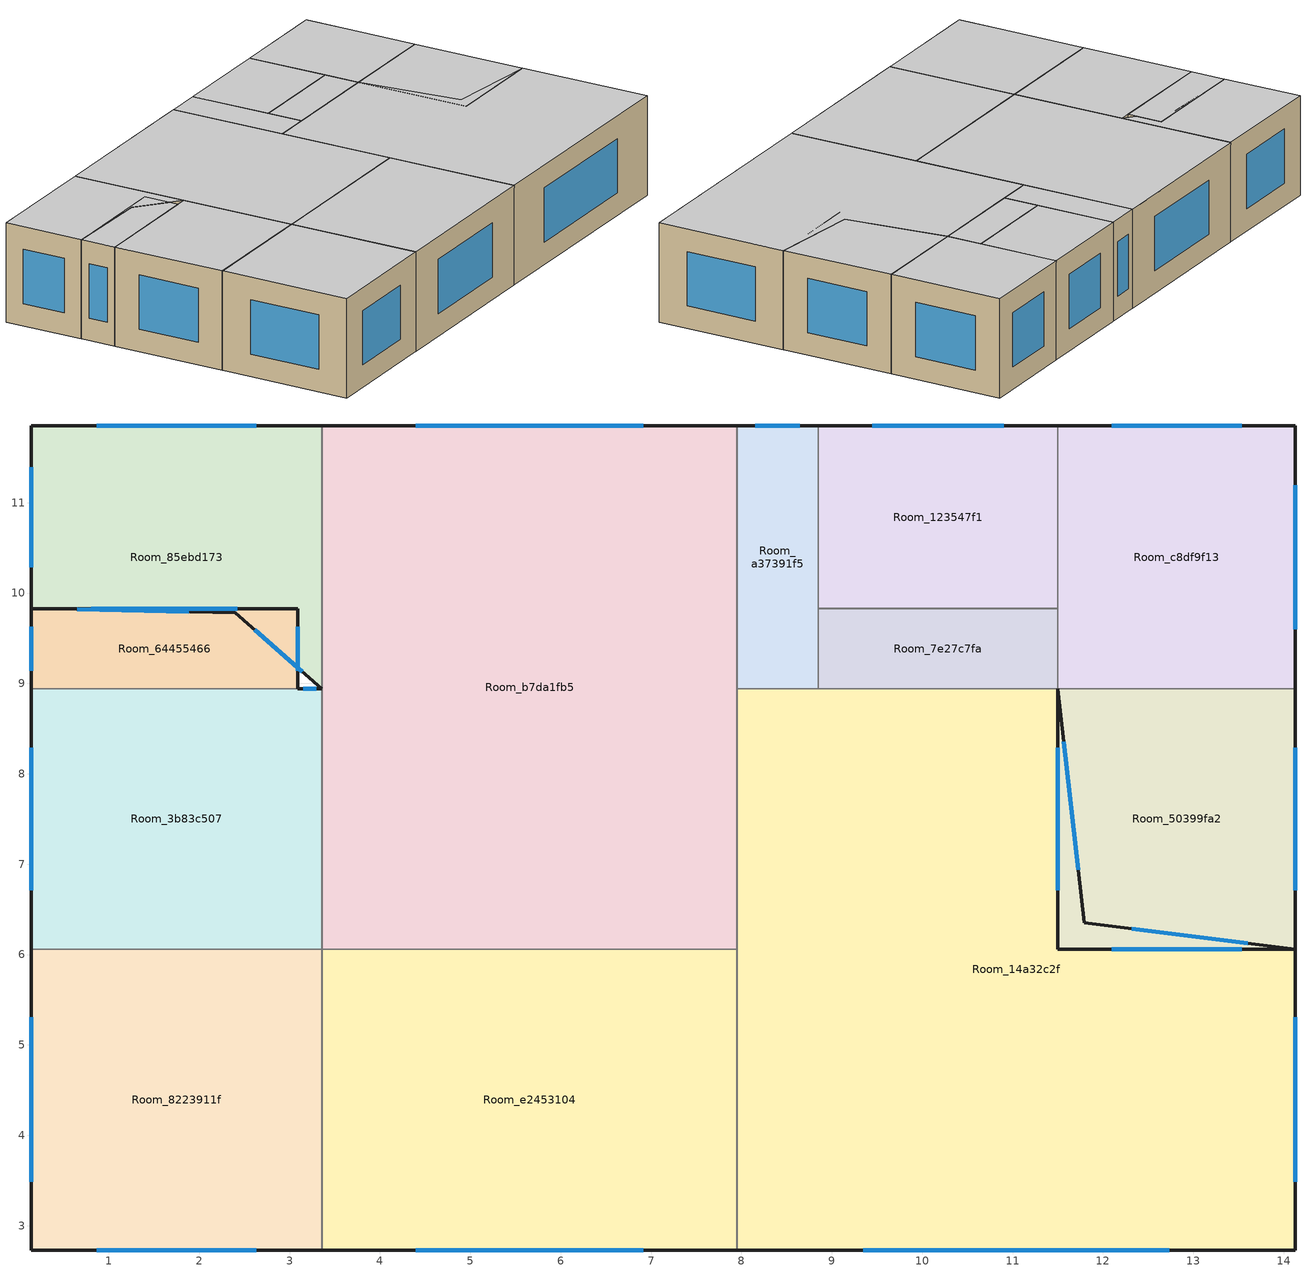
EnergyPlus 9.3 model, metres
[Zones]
Room_123547f1
 floor adiabatic (Generic Interior Floor): 11.5,11.85 11.5,9.83 8.85,9.83 8.85,11.85 z0
 wall outside (Generic Exterior Wall): 11.5,11.85 8.85,11.85 z0:2.5
 wall to Room_7e27c7fa (Generic Interior Wall): 8.85,9.83 11.5,9.83 z0:2.5
 wall to Room_c8df9f13 (Generic Interior Wall): 11.5,9.83 11.5,11.85 z0:2.5
 wall to Room_a37391f5 (Generic Interior Wall): 8.85,11.85 8.85,9.83 z0:2.5
 window (Generic Double Pane): 10.9,11.85 9.45,11.85 z0.57:1.93
 ceiling adiabatic (Generic Interior Ceiling): 11.5,9.83 11.5,11.85 8.85,11.85 8.85,9.83 z2.5
Room_14a32c2f
 floor adiabatic (Generic Interior Floor): 11.5,8.94 11.79,6.35 14.13,6.06 14.13,2.73 7.95,2.73 7.95,8.94 z0
 wall outside (Generic Exterior Wall): 7.95,2.73 14.13,2.73 14.13,6.06 11.79,6.35 11.5,8.94 z0:2.5
 wall to Room_7e27c7fa (Generic Interior Wall): 11.5,8.94 8.85,8.94 z0:2.5
 wall to Room_a37391f5 (Generic Interior Wall): 8.85,8.94 7.95,8.94 z0:2.5
 wall to Room_b7da1fb5 (Generic Interior Wall): 7.95,8.94 7.95,6.06 z0:2.5
 wall to Room_e2453104 (Generic Interior Wall): 7.95,6.06 7.95,2.73 z0:2.5
 window (Generic Double Pane): 9.35,2.73 12.73,2.73 / 14.13,3.48 14.13,5.31 / 13.6,6.13 12.32,6.29 / 11.73,6.94 11.57,8.35 z0.57:1.93
 ceiling adiabatic (Generic Interior Ceiling): 14.13,2.73 14.13,6.06 11.79,6.35 11.5,8.94 7.95,8.94 7.95,2.73 z2.5
Room_3b83c507
 floor adiabatic (Generic Interior Floor): 3.36,8.94 3.36,6.06 0.14,6.06 0.14,8.94 z0
 wall outside (Generic Exterior Wall): 0.14,8.94 0.14,6.06 / 3.36,8.94 3.09,8.94 z0:2.5
 wall to Room_8223911f (Generic Interior Wall): 0.14,6.06 3.36,6.06 z0:2.5
 wall to Room_b7da1fb5 (Generic Interior Wall): 3.36,6.06 3.36,8.94 z0:2.5
 wall to Room_64455466 (Generic Interior Wall): 3.09,8.94 0.14,8.94 z0:2.5
 window (Generic Double Pane): 0.14,8.29 0.14,6.71 / 3.3,8.94 3.15,8.94 z0.57:1.93
 ceiling adiabatic (Generic Interior Ceiling): 3.36,6.06 3.36,8.94 0.14,8.94 0.14,6.06 z2.5
Room_50399fa2
 floor adiabatic (Generic Interior Floor): 14.13,8.94 14.13,6.06 11.5,6.06 11.5,8.94 z0
 wall outside (Generic Exterior Wall): 11.5,8.94 11.5,6.06 14.13,6.06 14.13,8.94 z0:2.5
 wall to Room_c8df9f13 (Generic Interior Wall): 14.13,8.94 11.5,8.94 z0:2.5
 window (Generic Double Pane): 12.1,6.06 13.53,6.06 / 14.13,6.71 14.13,8.29 / 11.5,8.29 11.5,6.71 z0.57:1.93
 ceiling adiabatic (Generic Interior Ceiling): 14.13,6.06 14.13,8.94 11.5,8.94 11.5,6.06 z2.5
Room_64455466
 floor adiabatic (Generic Interior Floor): 3.09,9.83 3.09,8.94 0.14,8.94 0.14,9.83 z0
 wall outside (Generic Exterior Wall): 3.09,8.94 3.09,9.83 0.14,9.83 0.14,8.94 z0:2.5
 window (Generic Double Pane): 3.09,9.14 3.09,9.63 / 2.42,9.83 0.81,9.83 / 0.14,9.63 0.14,9.14 z0.57:1.93
 ceiling adiabatic (Generic Interior Ceiling): 3.09,8.94 3.09,9.83 0.14,9.83 0.14,8.94 z2.5
Room_7e27c7fa
 floor adiabatic (Generic Interior Floor): 11.5,9.83 11.5,8.94 8.85,8.94 8.85,9.83 z0
 wall to Room_c8df9f13 (Generic Interior Wall): 11.5,8.94 11.5,9.83 z0:2.5
 wall to Room_a37391f5 (Generic Interior Wall): 8.85,9.83 8.85,8.94 z0:2.5
 ceiling adiabatic (Generic Interior Ceiling): 11.5,8.94 11.5,9.83 8.85,9.83 8.85,8.94 z2.5
Room_8223911f
 floor adiabatic (Generic Interior Floor): 3.36,6.06 3.36,2.73 0.14,2.73 0.14,6.06 z0
 wall outside (Generic Exterior Wall): 0.14,6.06 0.14,2.73 3.36,2.73 z0:2.5
 wall to Room_e2453104 (Generic Interior Wall): 3.36,2.73 3.36,6.06 z0:2.5
 window (Generic Double Pane): 0.87,2.73 2.63,2.73 / 0.14,5.31 0.14,3.48 z0.57:1.93
 ceiling adiabatic (Generic Interior Ceiling): 3.36,2.73 3.36,6.06 0.14,6.06 0.14,2.73 z2.5
Room_85ebd173
 floor adiabatic (Generic Interior Floor): 3.36,11.85 3.36,8.94 2.4,9.78 0.14,9.83 0.14,11.85 z0
 wall outside (Generic Exterior Wall): 3.36,11.85 0.14,11.85 0.14,9.83 2.4,9.78 3.36,8.94 z0:2.5
 wall to Room_b7da1fb5 (Generic Interior Wall): 3.36,8.94 3.36,11.85 z0:2.5
 window (Generic Double Pane): 0.65,9.82 1.89,9.79 / 2.61,9.59 3.14,9.13 / 2.63,11.85 0.87,11.85 / 0.14,11.39 0.14,10.29 z0.57:1.93
 ceiling adiabatic (Generic Interior Ceiling): 3.36,8.94 3.36,11.85 0.14,11.85 0.14,9.83 2.4,9.78 z2.5
Room_a37391f5
 floor adiabatic (Generic Interior Floor): 8.85,11.85 8.85,8.94 7.95,8.94 7.95,11.85 z0
 wall outside (Generic Exterior Wall): 8.85,11.85 7.95,11.85 z0:2.5
 wall to Room_b7da1fb5 (Generic Interior Wall): 7.95,11.85 7.95,8.94 z0:2.5
 window (Generic Double Pane): 8.65,11.85 8.15,11.85 z0.57:1.93
 ceiling adiabatic (Generic Interior Ceiling): 8.85,8.94 8.85,11.85 7.95,11.85 7.95,8.94 z2.5
Room_b7da1fb5
 floor adiabatic (Generic Interior Floor): 7.95,11.85 7.95,6.06 3.36,6.06 3.36,11.85 z0
 wall outside (Generic Exterior Wall): 7.95,11.85 3.36,11.85 z0:2.5
 wall to Room_e2453104 (Generic Interior Wall): 3.36,6.06 7.95,6.06 z0:2.5
 window (Generic Double Pane): 6.91,11.85 4.4,11.85 z0.57:1.93
 ceiling adiabatic (Generic Interior Ceiling): 7.95,6.06 7.95,11.85 3.36,11.85 3.36,6.06 z2.5
Room_c8df9f13
 floor adiabatic (Generic Interior Floor): 14.13,11.85 14.13,8.94 11.5,8.94 11.5,11.85 z0
 wall outside (Generic Exterior Wall): 14.13,8.94 14.13,11.85 11.5,11.85 z0:2.5
 window (Generic Double Pane): 14.13,9.6 14.13,11.19 / 13.53,11.85 12.1,11.85 z0.57:1.93
 ceiling adiabatic (Generic Interior Ceiling): 14.13,8.94 14.13,11.85 11.5,11.85 11.5,8.94 z2.5
Room_e2453104
 floor adiabatic (Generic Interior Floor): 7.95,6.06 7.95,2.73 3.36,2.73 3.36,6.06 z0
 wall outside (Generic Exterior Wall): 3.36,2.73 7.95,2.73 z0:2.5
 window (Generic Double Pane): 4.4,2.73 6.91,2.73 z0.57:1.93
 ceiling adiabatic (Generic Interior Ceiling): 7.95,2.73 7.95,6.06 3.36,6.06 3.36,2.73 z2.5
[Building]
Building 1: North Axis {deg}=-0; Terrain=City; Solar Distribution=FullExteriorWithReflections
[Site:Location]
Site 1: Latitude {deg}=0; Longitude {deg}=0; Time Zone {hr}=0; Elevation {m}=0
[SizingPeriod:DesignDay] Day of Month=21; Dry-Bulb Temperature Range Modifier Type=DefaultMultipliers; Barometric Pressure {Pa}=101253; Rain Indicator=No; Snow Indicator=No; Daylight Saving Time Indicator=No
Name | Month | Day Type | Maximum Dry-Bulb Temperature {C} | Daily Dry-Bulb Temperature Range {deltaC} | Humidity Condition Type | Wetbulb or DewPoint at Maximum Dry-Bulb {C} | Wind Speed {m/s} | Wind Direction {deg} | Solar Model Indicator | ASHRAE Clear Sky Optical Depth for Beam Irradiance (taub) | ASHRAE Clear Sky Optical Depth for Diffuse Irradiance (taud) | Enthalpy at Maximum Dry-Bulb {J/kg} | Sky Clearness
Boston Logan IntL Arpt Ann Clg .4% Condns DB=>MWB | 7 | SummerDesignDay | 32.7 | 8.4 | Wetbulb | 22.9 | 6.3 | 270 | ASHRAETau | 0.488 | 1.95
Boston Logan IntL Arpt Ann Clg .4% Condns DP=>MDB | 7 | SummerDesignDay | 27.3 | 8.4 | Dewpoint | 22.8 | 6.3 | 270 | ASHRAETau | 0.488 | 1.95
Boston Logan IntL Arpt Ann Clg .4% Condns Enth=>MDB | 7 | SummerDesignDay | 30.6 | 8.4 | Enthalpy |  | 6.3 | 270 | ASHRAETau | 0.488 | 1.95 | 74100
Boston Logan IntL Arpt Ann Clg .4% Condns WB=>MDB | 7 | SummerDesignDay | 30.2 | 8.4 | Wetbulb | 24.6 | 6.3 | 270 | ASHRAETau | 0.488 | 1.95
Boston Logan IntL Arpt Ann Htg 99.6% Condns DB | 1 | WinterDesignDay | -13.6 | 0 | Wetbulb | -13.6 | 7.2 | 320 | ASHRAEClearSky |  |  |  | 0
Boston Logan IntL Arpt Ann Htg Wind 99.6% Condns WS=>MCDB | 1 | WinterDesignDay | 2.1 | 0 | Wetbulb | 2.1 | 14.1 | 320 | ASHRAEClearSky |  |  |  | 0
Boston Logan IntL Arpt Ann Hum_n 99.6% Condns DP=>MCDB | 1 | WinterDesignDay | -12 | 0 | Dewpoint | -24.4 | 7.2 | 320 | ASHRAEClearSky |  |  |  | 0
[Material] Thermal Absorptance=0.9
Name | Roughness | Thickness {m} | Conductivity {W/m-K} | Density {kg/m3} | Specific Heat {J/kg-K} | Solar Absorptance | Visible Absorptance
Generic 50mm Insulation | MediumRough | 0.05 | 0.03 | 43 | 1210 | 0.7 | 0.7
Generic Acoustic Tile | MediumSmooth | 0.02 | 0.06 | 368 | 590 | 0.2 | 0.2
Generic Brick | MediumRough | 0.1 | 0.9 | 1920 | 790 | 0.65 | 0.65
Generic Ceiling Air Gap | Smooth | 0.1 | 0.556 | 1.28 | 1000 | 0.7 | 0.7
Generic Gypsum Board | MediumSmooth | 0.0127 | 0.16 | 800 | 1090 | 0.5 | 0.5
Generic LW Concrete | MediumRough | 0.1 | 0.53 | 1280 | 840 | 0.8 | 0.8
Generic Wall Air Gap | Smooth | 0.1 | 0.667 | 1.28 | 1000 | 0.7 | 0.7
[WindowMaterial:Gas]
Generic Window Air Gap: Gas Type=Air; Thickness {m}=0.0127
[WindowMaterial:Glazing] Optical Data Type=SpectralAverage; Thickness {m}=0.006; Infrared Transmittance at Normal Incidence=0; Front Side Infrared Hemispherical Emissivity=0.84; Conductivity {W/m-K}=1; Dirt Correction Factor for Solar and Visible Transmittance=1; Solar Diffusing=No
Name | Solar Transmittance at Normal Incidence | Front Side Solar Reflectance at Normal Incidence | Back Side Solar Reflectance at Normal Incidence | Visible Transmittance at Normal Incidence | Front Side Visible Reflectance at Normal Incidence | Back Side Visible Reflectance at Normal Incidence | Back Side Infrared Hemispherical Emissivity
Generic Clear Glass | 0.77 | 0.07 | 0.07 | 0.88 | 0.08 | 0.08 | 0.84
Generic Low-e Glass | 0.45 | 0.36 | 0.36 | 0.71 | 0.21 | 0.21 | 0.047
[Construction]
Generic Double Pane: Generic Low-e Glass, Generic Window Air Gap, Generic Clear Glass
Generic Exterior Wall: Generic Brick, Generic LW Concrete, Generic 50mm Insulation, Generic Wall Air Gap, Generic Gypsum Board
Generic Interior Ceiling: Generic LW Concrete, Generic Ceiling Air Gap, Generic Acoustic Tile
Generic Interior Floor: Generic Acoustic Tile, Generic Ceiling Air Gap, Generic LW Concrete
Generic Interior Wall: Generic Gypsum Board, Generic Wall Air Gap, Generic Gypsum Board
[Zone]
Room_123547f1; Room_14a32c2f; Room_3b83c507; Room_50399fa2; Room_64455466; Room_7e27c7fa; Room_8223911f; Room_85ebd173; Room_a37391f5; Room_b7da1fb5; Room_c8df9f13; Room_e2453104
[ZoneControl:Thermostat]
Name | Zone or ZoneList | Control Type Schedule | Control 1
Room_123547f1 Thermostat | Room_123547f1 | Room_123547f1 Thermostat Schedule | Thermostat Setpoint Dual Setpoint 3
Room_14a32c2f Thermostat | Room_14a32c2f | Room_14a32c2f Thermostat Schedule | Thermostat Setpoint Dual Setpoint 8
Room_3b83c507 Thermostat | Room_3b83c507 | Room_3b83c507 Thermostat Schedule | Thermostat Setpoint Dual Setpoint 10
Room_50399fa2 Thermostat | Room_50399fa2 | Room_50399fa2 Thermostat Schedule | Thermostat Setpoint Dual Setpoint 7
Room_64455466 Thermostat | Room_64455466 | Room_64455466 Thermostat Schedule | Thermostat Setpoint Dual Setpoint 2
Room_7e27c7fa Thermostat | Room_7e27c7fa | Room_7e27c7fa Thermostat Schedule | Thermostat Setpoint Dual Setpoint 6
Room_8223911f Thermostat | Room_8223911f | Room_8223911f Thermostat Schedule | Thermostat Setpoint Dual Setpoint 12
Room_85ebd173 Thermostat | Room_85ebd173 | Room_85ebd173 Thermostat Schedule | Thermostat Setpoint Dual Setpoint 1
Room_a37391f5 Thermostat | Room_a37391f5 | Room_a37391f5 Thermostat Schedule | Thermostat Setpoint Dual Setpoint 5
Room_b7da1fb5 Thermostat | Room_b7da1fb5 | Room_b7da1fb5 Thermostat Schedule | Thermostat Setpoint Dual Setpoint 9
Room_c8df9f13 Thermostat | Room_c8df9f13 | Room_c8df9f13 Thermostat Schedule | Thermostat Setpoint Dual Setpoint 4
Room_e2453104 Thermostat | Room_e2453104 | Room_e2453104 Thermostat Schedule | Thermostat Setpoint Dual Setpoint 11
[ThermostatSetpoint:DualSetpoint] Heating Setpoint Temperature Schedule=Generic Office Heating; Cooling Setpoint Temperature Schedule=Generic Office Cooling
Thermostat Setpoint Dual Setpoint 3; Thermostat Setpoint Dual Setpoint 8; Thermostat Setpoint Dual Setpoint 10; Thermostat Setpoint Dual Setpoint 7; Thermostat Setpoint Dual Setpoint 2; Thermostat Setpoint Dual Setpoint 6; Thermostat Setpoint Dual Setpoint 12; Thermostat Setpoint Dual Setpoint 1; Thermostat Setpoint Dual Setpoint 5; Thermostat Setpoint Dual Setpoint 9; Thermostat Setpoint Dual Setpoint 4; Thermostat Setpoint Dual Setpoint 11
[ZoneHVAC:IdealLoadsAirSystem] Maximum Heating Supply Air Temperature {C}=50; Minimum Cooling Supply Air Temperature {C}=13; Heating Limit=LimitCapacity; Maximum Sensible Heating Capacity {W}=Autosize; Cooling Limit=LimitFlowRateAndCapacity; Maximum Cooling Air Flow Rate {m3/s}=Autosize; Maximum Total Cooling Capacity {W}=Autosize; Design Specification Outdoor Air Object=Generic Office Ventilation; Demand Controlled Ventilation Type=None; Outdoor Air Economizer Type=DifferentialDryBulb; Sensible Heat Recovery Effectiveness=0; Latent Heat Recovery Effectiveness=0
Room_123547f1 Ideal Loads Air System; Room_14a32c2f Ideal Loads Air System; Room_3b83c507 Ideal Loads Air System; Room_50399fa2 Ideal Loads Air System; Room_64455466 Ideal Loads Air System; Room_7e27c7fa Ideal Loads Air System; Room_8223911f Ideal Loads Air System; Room_85ebd173 Ideal Loads Air System; Room_a37391f5 Ideal Loads Air System; Room_b7da1fb5 Ideal Loads Air System; Room_c8df9f13 Ideal Loads Air System; Room_e2453104 Ideal Loads Air System
[DesignSpecification:OutdoorAir]
Generic Office Ventilation: Outdoor Air Method=Sum; Outdoor Air Flow per Person {m3/s-person}=0.00236; Outdoor Air Flow per Zone Floor Area {m3/s-m2}=0.000305; Outdoor Air Flow per Zone {m3/s}=0; Outdoor Air Flow Air Changes per Hour {1/hr}=0
[Zone equipment]
Room_123547f1: Room_123547f1 Ideal Loads Air System
Room_14a32c2f: Room_14a32c2f Ideal Loads Air System
Room_3b83c507: Room_3b83c507 Ideal Loads Air System
Room_50399fa2: Room_50399fa2 Ideal Loads Air System
Room_64455466: Room_64455466 Ideal Loads Air System
Room_7e27c7fa: Room_7e27c7fa Ideal Loads Air System
Room_8223911f: Room_8223911f Ideal Loads Air System
Room_85ebd173: Room_85ebd173 Ideal Loads Air System
Room_a37391f5: Room_a37391f5 Ideal Loads Air System
Room_b7da1fb5: Room_b7da1fb5 Ideal Loads Air System
Room_c8df9f13: Room_c8df9f13 Ideal Loads Air System
Room_e2453104: Room_e2453104 Ideal Loads Air System
[Sizing:Zone] Zone Cooling Design Supply Air Temperature Input Method=SupplyAirTemperature; Zone Cooling Design Supply Air Temperature {C}=14; Zone Cooling Design Supply Air Temperature Difference {deltaC}=11.11; Zone Heating Design Supply Air Temperature Input Method=SupplyAirTemperature; Zone Heating Design Supply Air Temperature {C}=40; Zone Heating Design Supply Air Temperature Difference {deltaC}=11.11; Zone Cooling Design Supply Air Humidity Ratio {kgWater/kgDryAir}=0.0085; Zone Heating Design Supply Air Humidity Ratio {kgWater/kgDryAir}=0.008; Design Specification Outdoor Air Object=Generic Office Ventilation; Cooling Design Air Flow Method=DesignDay; Cooling Design Air Flow Rate {m3/s}=0; Cooling Minimum Air Flow per Zone Floor Area {m3/s-m2}=0.000762; Cooling Minimum Air Flow {m3/s}=0; Cooling Minimum Air Flow Fraction=0; Heating Design Air Flow Method=DesignDay; Heating Design Air Flow Rate {m3/s}=0; Heating Maximum Air Flow per Zone Floor Area {m3/s-m2}=0.002032; Heating Maximum Air Flow {m3/s}=0.141576; Heating Maximum Air Flow Fraction=0.3; Account for Dedicated Outdoor Air System=No
Room_123547f1; Room_14a32c2f; Room_3b83c507; Room_50399fa2; Room_64455466; Room_7e27c7fa; Room_8223911f; Room_85ebd173; Room_a37391f5; Room_b7da1fb5; Room_c8df9f13; Room_e2453104
[Schedule:Compact]
Room_123547f1 Thermostat Schedule; Room_14a32c2f Thermostat Schedule; Room_3b83c507 Thermostat Schedule; Room_50399fa2 Thermostat Schedule; Room_64455466 Thermostat Schedule; Room_7e27c7fa Thermostat Schedule; Room_8223911f Thermostat Schedule; Room_85ebd173 Thermostat Schedule; Room_a37391f5 Thermostat Schedule; Room_b7da1fb5 Thermostat Schedule; Room_c8df9f13 Thermostat Schedule; Room_e2453104 Thermostat Schedule: Through: 12/31, For: AllDays, Until: 24:00, 4
[Schedule:Day:Interval]
Schedule Day 4; OfficeMedium HTGSETP_SCH_YES_OPTIMUM_Default_SmrDsn 1; OfficeMedium HTGSETP_SCH_YES_OPTIMUM_Default 1: No, 24:00, 15.6
Schedule Day 5: No, 05:00, 15.6, 06:00, 17.8, 07:00, 20, 22:00, 21, 24:00, 15.6
Schedule Day 6: No, 05:00, 15.6, 06:00, 17.8, 07:00, 20, 17:00, 21, 24:00, 15.6
OfficeMedium HTGSETP_SCH_YES_OPTIMUM_WntrDsn 1: No, 05:00, 15.6, 06:00, 17.6, 07:00, 19.6, 22:00, 21, 24:00, 15.6
Schedule Day 10; OfficeMedium CLGSETP_SCH_YES_OPTIMUM_Default_WntrDsn 1; OfficeMedium CLGSETP_SCH_YES_OPTIMUM_Default 1: No, 24:00, 26.7
Schedule Day 11: No, 05:00, 26.7, 06:00, 25.6, 07:00, 25, 22:00, 24, 24:00, 26.7
Schedule Day 12: No, 05:00, 26.7, 06:00, 25.7, 07:00, 25, 17:00, 24, 24:00, 26.7
OfficeMedium CLGSETP_SCH_YES_OPTIMUM_SmrDsn 1: No, 05:00, 26.7, 06:00, 25.7, 07:00, 25, 22:00, 24, 24:00, 26.7
[Schedule:Week:Daily]
Generic Office Heating Week Rule - Jan1-Dec31: Schedule Day 4, Schedule Day 5, Schedule Day 5, Schedule Day 5, Schedule Day 5, Schedule Day 5, Schedule Day 6, OfficeMedium HTGSETP_SCH_YES_OPTIMUM_Default 1, OfficeMedium HTGSETP_SCH_YES_OPTIMUM_Default_SmrDsn 1, OfficeMedium HTGSETP_SCH_YES_OPTIMUM_WntrDsn 1, Schedule Day 4, Schedule Day 4
Generic Office Cooling Week Rule - Jan1-Dec31: Schedule Day 10, Schedule Day 11, Schedule Day 11, Schedule Day 11, Schedule Day 11, Schedule Day 11, Schedule Day 12, OfficeMedium CLGSETP_SCH_YES_OPTIMUM_Default 1, OfficeMedium CLGSETP_SCH_YES_OPTIMUM_SmrDsn 1, OfficeMedium CLGSETP_SCH_YES_OPTIMUM_Default_WntrDsn 1, Schedule Day 10, Schedule Day 10
[Schedule:Year]
Generic Office Heating: Generic Office Heating Week Rule - Jan1-Dec31, 1, 1, 12, 31
Generic Office Cooling: Generic Office Cooling Week Rule - Jan1-Dec31, 1, 1, 12, 31
